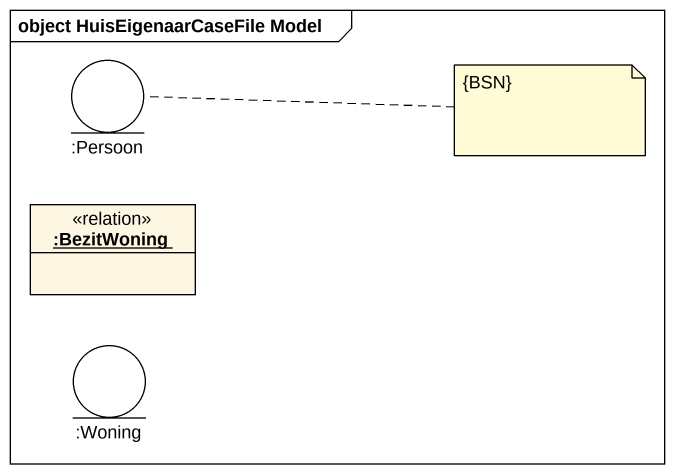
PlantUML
@startuml
mainframe object HuisEigenaarCaseFile Model
allowmixing
hide circle
hide empty members
entity ":Persoon" as Persoon
object ":BezitWoning" as BezitWoning <<relation>>
entity ":Woning" as Woning
note right of Persoon : {BSN}
@enduml
